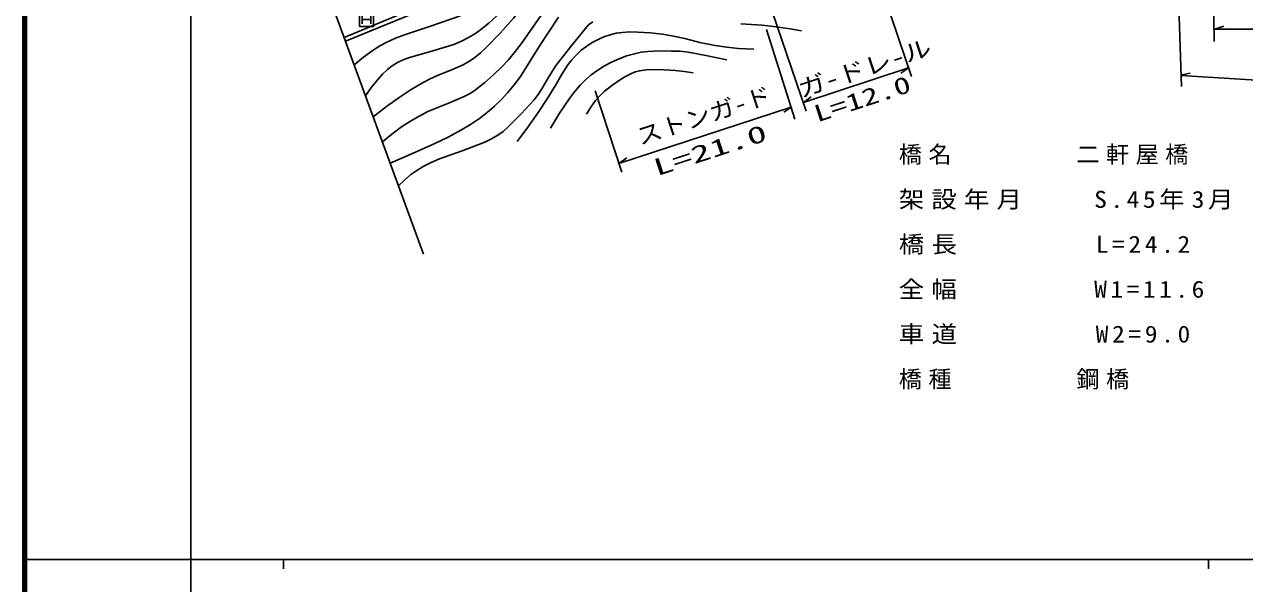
# Model space of a CAD drawing. Units: millimetres, scale not verified. Extents: x 40000 to 680000, y 20000 to 380000.
# Drawn here: x 40000 to 171899, y 202409 to 262866 of the extents above; entities that cross this region are included whole.
import ezdxf
from ezdxf.enums import TextEntityAlignment as Align

# ---------------------------------------------------------------- set-up
doc = ezdxf.new("R2010")
doc.units = ezdxf.units.MM
doc.header["$LTSCALE"] = 1000
for name, color, linetype, lineweight in [('M-BGD', 7, 'Continuous', 25), ('M-STR-HTXT', 7, 'Continuous', 13), ('M-TTL', 2, 'Continuous', 140), ('M-TTL-BAND', 7, 'Continuous', 25)]:
    doc.layers.add(name, color=color, linetype=linetype, lineweight=lineweight)
doc.styles.add('ＭＳ ゴシック', font='')
doc.styles.get('ＭＳ ゴシック').set_extended_font_data('MS Gothic')

# ---------------------------------------------------------------- blocks, each defined once
blk = doc.blocks.new('BUHIN18')
at = {"color": 7, "linetype": 'Continuous', "lineweight": 25}
for p, q in [((-106, -654), (-654, 106)), ((380, 274), (-380, -274)), ((654, -106), (106, 654))]:
    blk.add_line(p, q, dxfattribs=at)
blk.add_lwpolyline([(169, 1047), (1047, -169), (-169, -1047), (-1047, 169)], close=True, dxfattribs=at)

msp = doc.modelspace()

# ---------------------------------------------------------------- linework, layer by layer
at = {"layer": 'M-BGD'}
for p, q in [((135904, 257221), (128726, 278316)), ((168610, 261017), (168352, 278349)), ((117329, 274518), (124500, 253479)), ((164507, 272741), (165092, 256168)), ((74578, 261439), (96157, 270474)), ((74715, 261062), (96266, 269883)), ((72664, 266640), (83127, 238033)), ((168670, 262369), (169660, 262687)), ((123288, 252618), (120234, 262301)), ((168590, 262369), (192759, 262369)), ((124204, 254434), (135582, 258167)), ((135607, 258176), (134747, 257591)), ((165012, 257360), (166027, 257589)), ((165051, 257329), (235006, 253167)), ((101687, 255672), (104584, 246900)), ((124204, 254434), (125064, 255019)), ((104247, 247841), (122874, 253932)), ((122957, 253959), (122095, 253375)), ((104247, 247841), (105108, 248425))]:
    msp.add_line(p, q, dxfattribs=at)
for points in [[(76873, 255155), (77523, 256076), (78223, 256963), (78712, 257491), (79245, 257976), (79770, 258377), (80336, 258732), (80961, 259044), (81619, 259305), (84042, 259977), (86436, 260703), (87235, 261046), (88008, 261443), (88758, 261899), (89476, 262406), (90250, 263037), (90985, 263714), (92094, 264839), (93166, 266013), (94059, 267075), (94904, 268174), (95399, 268851), (95894, 269540)], [(77703, 252882), (79134, 253978), (80613, 255034), (81798, 255814), (83017, 256544), (83867, 256986), (84742, 257374), (86097, 257909), (87439, 258504), (88056, 258850), (88640, 259246), (89303, 259791), (89938, 260391), (91420, 261936), (92860, 263524), (94085, 264933), (95271, 266390), (96410, 267885), (97530, 269408)], [(78695, 250167), (79713, 250995), (80772, 251779), (81734, 252410), (82736, 252994), (83608, 253438), (84503, 253826), (86038, 254415), (87554, 255062), (88180, 255410), (88774, 255810), (89769, 256599), (90727, 257437), (91553, 258220), (92335, 259042), (93091, 259958), (93806, 260920), (95539, 263394), (97320, 265831), (98584, 267507), (99820, 269207)], [(75652, 258498), (76661, 259313), (77710, 260082), (78435, 260543), (79189, 260951), (80124, 261374), (81094, 261747), (84010, 262700), (86910, 263711), (87796, 264106), (88662, 264559), (89470, 265056), (90254, 265610), (91068, 266261), (91852, 266965), (92419, 267544), (92947, 268169), (93126, 268408), (93298, 268652)], [(79533, 247873), (81960, 248898), (84374, 249984), (85817, 250692), (87240, 251458), (88224, 252048), (89178, 252691), (90016, 253329), (90824, 254019), (91545, 254714), (92229, 255456), (92944, 256328), (93612, 257238), (95651, 260461), (97745, 263657)], [(80434, 245405), (81082, 246036), (81772, 246623), (82425, 247084), (83120, 247501), (83984, 247941), (84883, 248331), (87338, 249200), (89766, 250124), (90483, 250480), (91172, 250888), (91741, 251293), (92272, 251745), (93700, 253207), (95091, 254719), (95538, 255289), (95937, 255897), (96676, 257202), (97465, 258471), (99203, 260658), (100990, 262808), (101462, 263140)], [(117444, 262941), (119766, 262779), (121274, 262613), (122775, 262386), (123387, 262282), (123998, 262176)], [(93252, 250195), (94425, 251750), (95549, 253339), (96511, 254823), (97428, 256350), (98063, 257430), (98752, 258484), (99185, 259047), (99670, 259577), (100200, 260065), (100779, 260515), (101377, 260906), (102015, 261250), (102651, 261526), (103316, 261749), (103958, 261903), (104612, 261997), (105460, 262048), (106313, 262039), (107637, 261948), (108959, 261797), (110179, 261600), (111387, 261344), (113023, 260927), (114671, 260569), (115926, 260394), (117201, 260277), (118012, 260222), (118833, 260173)], [(96852, 251651), (97851, 253260), (98912, 254853), (99467, 255587), (100074, 256289), (100655, 256864), (101278, 257396), (101971, 257907), (102707, 258374), (103481, 258788), (104282, 259148), (105096, 259451), (105940, 259699), (106660, 259856), (107389, 259953), (108654, 260001), (109925, 259989), (110863, 259956), (111794, 259862), (113858, 259464), (115919, 259043)], [(100776, 253173), (101240, 253934), (101751, 254655), (102192, 255151), (102679, 255608), (103475, 256239), (104314, 256827), (104921, 257209), (105558, 257539), (106027, 257721), (106526, 257848), (107197, 257946), (107890, 257985), (109139, 257971), (110373, 257897), (111330, 257787), (112292, 257637)]]:
    msp.add_lwpolyline(points, dxfattribs=at)
at = {"layer": 'M-TTL'}
msp.add_line((40000, 380000), (40000, 20000), dxfattribs=at)
at = {"layer": 'M-TTL-BAND'}
for p, q in [((58000, 370000), (58000, 20000)), ((40000, 205000), (579000, 205000)), ((68000, 205000), (68000, 204000)), ((168000, 205000), (168000, 204000))]:
    msp.add_line(p, q, dxfattribs=at)

# ---------------------------------------------------------------- block references
at = {"layer": 'M-BGD', "rotation": 144.19029}
msp.add_blockref('BUHIN18', (76990, 263405), dxfattribs=at)

# ---------------------------------------------------------------- texts
at = {"layer": 'M-BGD', "style": 'ＭＳ ゴシック'}
for s, rotation, width, p in [('ガ-ドレ-ル', 18.3, 1.2, (124164, 254406)), ('L=12.0', 18.1, 1.45, (125868, 251740)), ('ストンガ-ド', 18.1, 1.1, (106710, 249267)), ('L=21.0', 18, 1.7, (108519, 245914))]:
    msp.add_text(s, height=1833, rotation=rotation, dxfattribs=dict(at, width=width)).set_placement(p, align=Align.BOTTOM_LEFT)
at = {"layer": 'M-STR-HTXT', "char_height": 1833, "attachment_point": 7, "style": 'ＭＳ ゴシック'}
for s, insert in [('\\T1.28;橋名\u3000\u3000\u3000\u3000二軒屋橋', (134518, 247691)), ('\\T1.28;\\W1.1;架設年月\u3000\u3000S.45年3月', (134518, 242833)), ('\\T1.29;\\W1.1;橋長\u3000\u3000\u3000\u3000L=24.2', (134518, 237976)), ('\\T1.28;\\W1.1;全幅\u3000\u3000\u3000\u3000W1=11.6', (134518, 233119)), ('\\T1.29;\\W1.1;車道\u3000\u3000\u3000\u3000W2=9.0', (134518, 228262)), ('\\T1.28;橋種\u3000\u3000\u3000\u3000鋼橋', (134518, 223405))]:
    msp.add_mtext(s, dxfattribs=dict(at, insert=insert))

doc.saveas('drawing.dxf')
